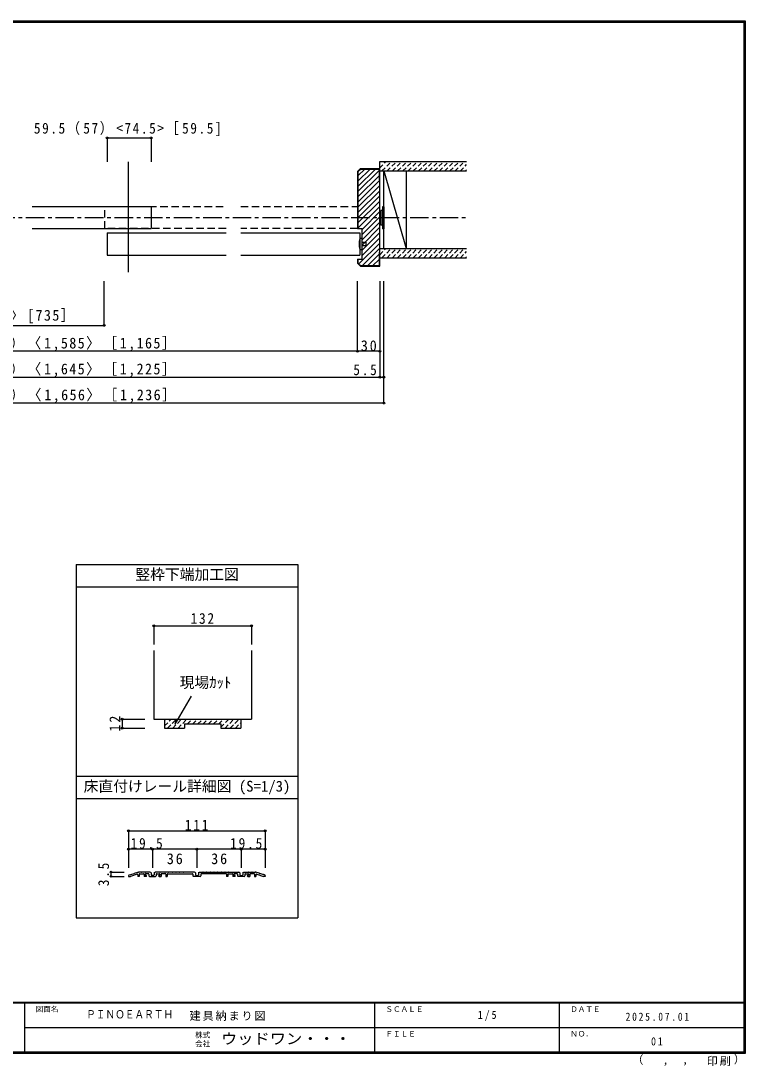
# Model space of a CAD drawing. Units: millimetres at full size, sheet at 1:5, with parts at other scales. Extents: x -973 to 977, y -718 to 696.
# Drawn here: x -3 to 977, y -718 to 696 of the extents above; entities that cross this region are included whole.
import ezdxf
from ezdxf.enums import TextEntityAlignment as Align

# ---------------------------------------------------------------- set-up
doc = ezdxf.new("R2010")
doc.units = ezdxf.units.MM
doc.header["$LTSCALE"] = 5
doc.header["$PDMODE"] = 32
doc.header["$PDSIZE"] = 2.5
for name, pattern in [('CHAIN1', [8, 5, -1, 1, -1]), ('DASHED1', [1.8, 1.2, -0.6]), ('DASHED2', [3, 2, -1])]:
    doc.linetypes.add(name, pattern=pattern)
for name, color, linetype in [('0-1_通り芯', 4, 'CHAIN1'), ('0-3_仕上げ', 2, 'Continuous'), ('0-4_枠', 3, 'Continuous'), ('0-6_扉', 6, 'Continuous'), ('0-7_金物', 7, 'Continuous'), ('0-A_文字', 7, 'Continuous'), ('0-B_寸法', 7, 'Continuous'), ('0-C_ハッチ', 4, 'DASHED1'), ('2-4_枠', 3, 'Continuous'), ('2-B_ﾊｯﾁ', 7, 'Continuous'), ('F-0_補助線', 7, 'Continuous'), ('F-1_枠', 6, 'Continuous'), ('F-A_文字', 7, 'Continuous')]:
    doc.layers.add(name, color=color, linetype=linetype)
doc.styles.add('ＭＳ ゴシック', font='')
doc.styles.get('ＭＳ ゴシック').set_extended_font_data('MS Gothic')

msp = doc.modelspace()

# ---------------------------------------------------------------- linework, layer by layer
at = {"layer": '0-1_通り芯'}
msp.add_line((-596.538, 430), (599.844, 430), dxfattribs=at)
at = {"layer": '0-3_仕上げ'}
for p, q in [((482.344, 505.5), (599.844, 505.5)), ((482.344, 493), (599.844, 493)), ((482.344, 388), (599.844, 388)), ((482.344, 375.5), (599.844, 375.5))]:
    msp.add_line(p, q, dxfattribs=at)
at = {"layer": '0-3_仕上げ', "color": 7}
msp.add_line((517.844, 493), (517.844, 388), dxfattribs=at)
at = {"layer": '0-4_枠'}
for p, q in [((142.344, 356), (142.344, 505)), ((456.344, 496), (452.344, 492)), ((456.551, 495.5), (452.844, 491.793)), ((456.344, 496), (482.344, 496)), ((456.551, 495.5), (481.844, 495.5)), ((481.844, 481), (481.844, 495.5)), ((482.344, 364), (482.344, 505.5)), ((452.344, 492), (452.344, 414.5)), ((452.844, 491.793), (452.844, 414.5)), ((481.844, 481), (482.344, 481)), ((458.344, 414.5), (452.344, 414.5)), ((458.344, 373.5), (458.344, 414.5)), ((452.344, 373.5), (452.344, 368)), ((452.344, 373.5), (458.344, 373.5)), ((456.344, 364), (452.344, 368)), ((452.844, 373.5), (452.844, 368.207)), ((456.551, 364.5), (452.844, 368.207)), ((456.344, 364), (482.344, 364)), ((481.844, 364.5), (456.551, 364.5)), ((176.657, -155.676), (176.657, -248.679)), ((308.657, -155.676), (308.657, -248.679)), ((176.657, -248.679), (308.657, -248.679)), ((191.157, -248.679), (191.157, -260.679)), ((294.157, -248.679), (294.157, -260.679)), ((191.157, -260.679), (218.157, -260.679)), ((218.157, -254.979), (267.157, -254.979)), ((218.157, -254.979), (218.157, -260.679))]:
    msp.add_line(p, q, dxfattribs=at)
at = {"layer": '0-4_枠', "color": 4}
for p, q in [((176.657, -122.375), (308.657, -122.375)), ((176.657, -122.375), (176.657, -147.635)), ((308.657, -122.375), (308.657, -147.635))]:
    msp.add_line(p, q, dxfattribs=at)
at = {"layer": '0-4_枠'}
for points in [[(481.844, 364.5), (481.844, 383), (482.344, 383)], [(267.157, -254.979), (267.157, -260.679), (294.157, -260.679)]]:
    msp.add_lwpolyline(points, dxfattribs=at)
at = {"layer": '0-4_枠', "color": 7}
for p in [(176.657, -122.375), (308.657, -122.375)]:
    msp.add_point(p, dxfattribs=at)
at = {"layer": '0-6_扉'}
for p, q in [((11.844, 445), (172.844, 445)), ((172.844, 445), (172.844, 415)), ((11.844, 415), (172.844, 415)), ((113.344, 409), (113.344, 379)), ((113.344, 409), (274.344, 409)), ((113.344, 379), (274.344, 379)), ((294.344, 379), (455.344, 379))]:
    msp.add_line(p, q, dxfattribs=at)
at = {"layer": '0-6_扉', "color": 2, "linetype": 'DASHED2'}
for p, q in [((110.344, 415), (110.344, 445)), ((110.344, 445), (274.344, 445)), ((294.344, 445), (452.344, 445)), ((452.344, 445), (452.344, 415)), ((274.344, 415), (110.344, 415)), ((452.344, 415), (294.344, 415))]:
    msp.add_line(p, q, dxfattribs=at)
at = {"layer": '0-6_扉'}
msp.add_lwpolyline([(294.344, 409), (455.344, 409), (455.344, 379)], dxfattribs=at)
at = {"layer": '0-7_金物'}
for p, q in [((482.344, 421), (482.344, 439)), ((483.844, 438.5), (482.344, 438.5)), ((483.844, 439.5), (483.844, 419.5)), ((485.844, 439.5), (483.844, 439.5)), ((487.844, 444.5), (485.844, 444.5)), ((485.844, 444.5), (485.844, 414.5)), ((487.844, 444.5), (487.844, 414.5)), ((482.344, 420.5), (483.844, 420.5)), ((485.844, 419.5), (483.844, 419.5)), ((487.844, 414.5), (485.844, 414.5)), ((458.344, 401.5), (455.344, 401.5)), ((458.344, 386.5), (458.344, 401.5)), ((458.344, 396.5), (463.344, 396.5)), ((463.344, 396.5), (463.344, 391.5)), ((455.344, 386.5), (458.344, 386.5)), ((463.344, 391.5), (458.344, 391.5))]:
    msp.add_line(p, q, dxfattribs=at)
msp.add_arc((482.969, 394), 28.625, 164.81071, 195.18929, dxfattribs=at)
at = {"layer": '0-A_文字'}
for p, q in [((487.844, 388), (487.844, 493)), ((487.844, 493), (517.844, 388)), ((205.672, -255.348), (227.531, -217.488)), ((205.672, -255.348), (207.339, -249.098))]:
    msp.add_line(p, q, dxfattribs=at)
at = {"layer": '0-A_文字', "color": 3}
for p, q in [((71.653, -39.5), (71.653, -517.5)), ((71.653, -39.5), (371.653, -39.5)), ((371.653, -39.5), (371.653, -517.5)), ((71.653, -69.5), (371.653, -69.5)), ((371.653, -326.007), (71.653, -326.007)), ((71.653, -356.026), (371.653, -356.026)), ((71.653, -517.5), (371.653, -517.5))]:
    msp.add_line(p, q, dxfattribs=at)
at = {"layer": '0-B_寸法', "color": 4}
for p, q in [((113.344, 537.5), (172.844, 537.5)), ((113.344, 537.5), (113.344, 505)), ((172.844, 537.5), (172.844, 505)), ((109.344, 284), (109.344, 344)), ((452.344, 249), (452.344, 344)), ((482.344, 344), (482.344, 214)), ((487.844, 179), (487.844, 344)), ((-448.656, 284), (109.344, 284)), ((482.344, 249), (-478.656, 249)), ((-478.656, 214), (482.344, 214)), ((482.344, 214), (487.844, 214)), ((487.844, 179), (-484.156, 179)), ((133.698, -248.679), (164.657, -248.679))]:
    msp.add_line(p, q, dxfattribs=at)
msp.add_lwpolyline([(133.698, -248.679), (133.698, -260.679), (164.657, -260.679)], dxfattribs=at)
at = {"layer": '0-B_寸法'}
for p in [(113.344, 537.5), (172.844, 537.5), (109.344, 284), (452.344, 249), (482.344, 249), (482.344, 214), (487.844, 214), (487.844, 179), (133.698, -248.679), (133.698, -260.679)]:
    msp.add_point(p, dxfattribs=at)
at = {"layer": '0-C_ハッチ', "linetype": 'Continuous'}
for p, q in [((476.342, 495.5), (452.844, 472.002)), ((469.271, 495.5), (452.844, 479.073)), ((462.2, 495.5), (452.844, 486.144)), ((481.844, 493.931), (452.844, 464.931)), ((481.844, 486.86), (452.844, 457.86)), ((482.344, 480.289), (452.844, 450.789)), ((482.344, 473.218), (452.844, 443.718)), ((482.344, 466.147), (452.844, 436.646)), ((482.344, 459.075), (452.844, 429.575)), ((482.344, 452.004), (452.844, 422.504)), ((482.344, 444.933), (452.844, 415.433)), ((482.344, 437.862), (458.344, 413.862)), ((482.344, 430.791), (458.344, 406.791)), ((482.344, 423.72), (458.344, 399.72)), ((482.344, 416.649), (458.344, 392.649)), ((482.344, 409.578), (458.344, 385.578)), ((482.344, 402.507), (458.344, 378.507)), ((482.344, 395.436), (453.98, 367.071)), ((482.344, 388.365), (458.479, 364.5)), ((481.844, 380.794), (465.551, 364.5)), ((481.844, 373.723), (472.622, 364.5))]:
    msp.add_line(p, q, dxfattribs=at)
at = {"layer": '0-C_ハッチ'}
for p, q in [((482.344, 497.11), (490.734, 505.5)), ((485.305, 493), (497.805, 505.5)), ((492.376, 493), (504.876, 505.5)), ((499.447, 493), (511.947, 505.5)), ((506.518, 493), (519.018, 505.5)), ((513.59, 493), (526.09, 505.5)), ((520.661, 493), (533.161, 505.5)), ((527.732, 493), (540.232, 505.5)), ((534.803, 493), (547.303, 505.5)), ((541.874, 493), (554.374, 505.5)), ((548.945, 493), (561.445, 505.5)), ((556.016, 493), (568.516, 505.5)), ((563.087, 493), (575.587, 505.5)), ((570.158, 493), (582.658, 505.5)), ((577.229, 493), (589.729, 505.5)), ((584.3, 493), (596.8, 505.5)), ((591.371, 493), (599.844, 501.473)), ((598.442, 493), (599.844, 494.402)), ((482.344, 379.61), (490.734, 388)), ((485.305, 375.5), (497.805, 388)), ((492.376, 375.5), (504.876, 388)), ((499.447, 375.5), (511.947, 388)), ((506.518, 375.5), (519.018, 388)), ((513.59, 375.5), (526.09, 388)), ((520.661, 375.5), (533.161, 388)), ((527.732, 375.5), (540.232, 388)), ((534.803, 375.5), (547.303, 388)), ((541.874, 375.5), (554.374, 388)), ((548.945, 375.5), (561.445, 388)), ((556.016, 375.5), (568.516, 388)), ((563.087, 375.5), (575.587, 388)), ((570.158, 375.5), (582.658, 388)), ((577.229, 375.5), (589.729, 388)), ((584.3, 375.5), (596.8, 388)), ((591.371, 375.5), (599.844, 383.973)), ((598.442, 375.5), (599.844, 376.902)), ((191.157, -250.584), (193.063, -248.679)), ((191.157, -257.656), (200.134, -248.679)), ((195.205, -260.679), (207.205, -248.679)), ((202.276, -260.679), (214.276, -248.679)), ((209.347, -260.679), (221.347, -248.679)), ((222.118, -254.979), (228.418, -248.679)), ((229.189, -254.979), (235.489, -248.679)), ((236.26, -254.979), (242.56, -248.679)), ((243.331, -254.979), (249.631, -248.679)), ((250.402, -254.979), (256.702, -248.679)), ((257.473, -254.979), (263.773, -248.679)), ((264.544, -254.979), (270.844, -248.679)), ((267.157, -259.437), (277.915, -248.679)), ((272.986, -260.679), (284.986, -248.679)), ((280.057, -260.679), (292.057, -248.679)), ((287.129, -260.679), (294.157, -253.65))]:
    msp.add_line(p, q, dxfattribs=at)
at = {"layer": '2-4_枠'}
for p, q in [((142.367, -460.362), (142.367, -461.168)), ((142.367, -461.168), (144.867, -461.168)), ((143.19, -459.248), (144.9, -458.72)), ((153.955, -458.363), (144.867, -461.168)), ((145.076, -458.896), (144.9, -458.72)), ((145.076, -458.896), (145.409, -458.563)), ((145.409, -458.563), (149.9, -457.177)), ((150.076, -457.353), (149.9, -457.177)), ((150.076, -457.353), (150.409, -457.019)), ((150.409, -457.019), (154.9, -455.634)), ((155.076, -455.81), (154.9, -455.634)), ((155.034, -459.16), (155.034, -461.168)), ((156.701, -461.168), (155.034, -461.168)), ((155.076, -455.81), (155.409, -455.476)), ((155.409, -455.476), (155.867, -455.335)), ((159.742, -455.335), (155.867, -455.335)), ((156.701, -458.335), (156.701, -461.168)), ((157.367, -457.668), (162.701, -457.668)), ((160.076, -455.668), (159.742, -455.335)), ((160.076, -455.668), (160.409, -455.335)), ((164.742, -455.335), (160.409, -455.335)), ((163.367, -458.335), (163.367, -461.168)), ((166.034, -461.168), (163.367, -461.168)), ((165.076, -455.668), (164.742, -455.335)), ((165.034, -458.335), (165.034, -459.835)), ((166.034, -459.835), (165.034, -459.835)), ((165.076, -455.668), (165.409, -455.335)), ((171.424, -455.335), (165.409, -455.335)), ((169.284, -457.668), (165.701, -457.668)), ((169.951, -458.335), (169.951, -460.335)), ((170.784, -461.168), (178.951, -461.168)), ((172.617, -456.024), (171.424, -455.335)), ((172.867, -456.457), (172.867, -459.001)), ((176.034, -459.835), (173.701, -459.835)), ((176.867, -456.457), (176.867, -459.001)), ((177.117, -456.024), (178.311, -455.335)), ((184.326, -455.335), (178.311, -455.335)), ((179.784, -458.335), (179.784, -460.335)), ((180.451, -457.668), (184.034, -457.668)), ((183.701, -459.835), (184.701, -459.835)), ((183.701, -461.168), (186.367, -461.168)), ((184.659, -455.668), (184.326, -455.335)), ((184.659, -455.668), (184.992, -455.335)), ((184.701, -458.335), (184.701, -459.835)), ((191.201, -455.335), (184.992, -455.335)), ((186.367, -458.335), (186.367, -461.168)), ((192.367, -457.668), (187.034, -457.668)), ((191.534, -455.668), (191.201, -455.335)), ((191.534, -455.668), (191.867, -455.335)), ((196.201, -455.335), (191.867, -455.335)), ((193.034, -458.335), (193.034, -461.168)), ((193.034, -461.168), (194.701, -461.168)), ((194.701, -458.335), (194.701, -461.168)), ((195.367, -457.668), (228.784, -457.668)), ((196.534, -455.668), (196.201, -455.335)), ((196.534, -455.668), (196.867, -455.335)), ((201.201, -455.335), (196.867, -455.335)), ((201.534, -455.668), (201.201, -455.335)), ((201.534, -455.668), (201.867, -455.335)), ((206.201, -455.335), (201.867, -455.335)), ((206.534, -455.668), (206.201, -455.335)), ((206.534, -455.668), (206.867, -455.335)), ((211.201, -455.335), (206.867, -455.335)), ((211.534, -455.668), (211.201, -455.335)), ((211.534, -455.668), (211.867, -455.335)), ((216.201, -455.335), (211.867, -455.335)), ((216.534, -455.668), (216.201, -455.335)), ((216.534, -455.668), (216.867, -455.335)), ((221.201, -455.335), (216.867, -455.335)), ((221.534, -455.668), (221.201, -455.335)), ((221.534, -455.668), (221.867, -455.335)), ((226.201, -455.335), (221.867, -455.335)), ((226.534, -455.668), (226.201, -455.335)), ((226.534, -455.668), (226.867, -455.335)), ((231.424, -455.335), (226.867, -455.335)), ((229.451, -458.335), (229.451, -460.335)), ((239.451, -461.168), (230.284, -461.168)), ((232.617, -456.024), (231.424, -455.335)), ((232.867, -456.457), (232.867, -459.001)), ((233.701, -459.835), (236.034, -459.835)), ((236.867, -456.457), (236.867, -459.001)), ((237.117, -456.024), (238.311, -455.335)), ((238.311, -455.335), (242.867, -455.335)), ((240.284, -458.335), (240.284, -460.335)), ((274.367, -457.668), (240.951, -457.668)), ((243.201, -455.668), (242.867, -455.335)), ((243.201, -455.668), (243.534, -455.335)), ((243.534, -455.335), (247.867, -455.335)), ((248.201, -455.668), (247.867, -455.335)), ((248.201, -455.668), (248.534, -455.335)), ((248.534, -455.335), (252.867, -455.335)), ((253.201, -455.668), (252.867, -455.335)), ((253.201, -455.668), (253.534, -455.335)), ((253.534, -455.335), (257.867, -455.335)), ((258.201, -455.668), (257.867, -455.335)), ((258.201, -455.668), (258.534, -455.335)), ((258.534, -455.335), (262.867, -455.335)), ((263.201, -455.668), (262.867, -455.335)), ((263.201, -455.668), (263.534, -455.335)), ((263.534, -455.335), (267.867, -455.335)), ((268.201, -455.668), (267.867, -455.335)), ((268.201, -455.668), (268.534, -455.335)), ((268.534, -455.335), (272.867, -455.335)), ((273.201, -455.668), (272.867, -455.335)), ((273.201, -455.668), (273.534, -455.335)), ((273.534, -455.335), (277.867, -455.335)), ((275.034, -458.335), (275.034, -461.168)), ((276.701, -461.168), (275.034, -461.168)), ((276.701, -458.335), (276.701, -461.168)), ((277.367, -457.668), (282.701, -457.668)), ((278.201, -455.668), (277.867, -455.335)), ((278.201, -455.668), (278.534, -455.335)), ((278.534, -455.335), (284.742, -455.335)), ((283.367, -458.335), (283.367, -461.168)), ((286.034, -461.168), (283.367, -461.168)), ((285.076, -455.668), (284.742, -455.335)), ((285.034, -458.335), (285.034, -459.835)), ((286.034, -459.835), (285.034, -459.835)), ((285.076, -455.668), (285.409, -455.335)), ((285.409, -455.335), (291.424, -455.335)), ((289.284, -457.668), (285.701, -457.668)), ((289.951, -458.335), (289.951, -460.335)), ((298.951, -461.168), (290.784, -461.168)), ((292.617, -456.024), (291.424, -455.335)), ((292.867, -456.457), (292.867, -459.001)), ((293.701, -459.835), (296.034, -459.835)), ((296.867, -456.457), (296.867, -459.001)), ((297.117, -456.024), (298.311, -455.335)), ((298.311, -455.335), (304.326, -455.335)), ((299.784, -458.335), (299.784, -460.335)), ((300.451, -457.668), (304.034, -457.668)), ((303.701, -459.835), (304.701, -459.835)), ((303.701, -461.168), (306.367, -461.168)), ((304.659, -455.668), (304.326, -455.335)), ((304.659, -455.668), (304.992, -455.335)), ((304.701, -458.335), (304.701, -459.835)), ((304.992, -455.335), (309.326, -455.335)), ((306.367, -458.335), (306.367, -461.168)), ((312.367, -457.668), (307.034, -457.668)), ((309.659, -455.668), (309.326, -455.335)), ((309.659, -455.668), (309.992, -455.335)), ((309.992, -455.335), (313.867, -455.335)), ((313.034, -458.335), (313.034, -461.168)), ((313.034, -461.168), (314.701, -461.168)), ((314.326, -455.476), (313.867, -455.335)), ((314.659, -455.81), (314.326, -455.476)), ((314.659, -455.81), (314.835, -455.634)), ((314.701, -459.16), (314.701, -461.168)), ((319.326, -457.019), (314.835, -455.634)), ((315.78, -458.363), (324.867, -461.168)), ((319.659, -457.353), (319.326, -457.019)), ((319.659, -457.353), (319.835, -457.177)), ((324.326, -458.563), (319.835, -457.177)), ((324.659, -458.896), (324.326, -458.563)), ((324.659, -458.896), (324.835, -458.72)), ((326.545, -459.248), (324.835, -458.72)), ((327.367, -461.168), (324.867, -461.168)), ((327.367, -460.362), (327.367, -461.168))]:
    msp.add_line(p, q, dxfattribs=at)
for centre, radius, start, end in [((143.534, -460.362), 1.167, 107.15242, 180), ((154.201, -459.16), 0.833, 0, 107.15242), ((157.367, -458.335), 0.667, 90, 180), ((162.701, -458.335), 0.667, 0, 90), ((165.701, -458.335), 0.667, 90, 180), ((166.034, -460.501), 0.667, 0, 90), ((166.034, -460.501), 0.667, 270, 0), ((169.284, -458.335), 0.667, 0, 90), ((170.784, -460.335), 0.833, 180, 270), ((172.367, -456.457), 0.5, 0, 60), ((173.701, -459.001), 0.833, 180, 270), ((176.034, -459.001), 0.833, 270, 0), ((177.367, -456.457), 0.5, 120, 180), ((178.951, -460.335), 0.833, 270, 0), ((180.451, -458.335), 0.667, 90, 180), ((183.701, -460.501), 0.667, 90, 180), ((183.701, -460.501), 0.667, 180, 270), ((184.034, -458.335), 0.667, 0, 90), ((187.034, -458.335), 0.667, 90, 180), ((192.367, -458.335), 0.667, 0, 90), ((195.367, -458.335), 0.667, 90, 180), ((228.784, -458.335), 0.667, 0, 90), ((230.284, -460.335), 0.833, 180, 270), ((232.367, -456.457), 0.5, 0, 60), ((233.701, -459.001), 0.833, 180, 270), ((236.034, -459.001), 0.833, 270, 0), ((237.367, -456.457), 0.5, 120, 180), ((239.451, -460.335), 0.833, 270, 0), ((240.951, -458.335), 0.667, 90, 180), ((274.367, -458.335), 0.667, 0, 90), ((277.367, -458.335), 0.667, 90, 180), ((282.701, -458.335), 0.667, 0, 90), ((285.701, -458.335), 0.667, 90, 180), ((286.034, -460.501), 0.667, 0, 90), ((286.034, -460.501), 0.667, 270, 0), ((289.284, -458.335), 0.667, 0, 90), ((290.784, -460.335), 0.833, 180, 270), ((292.367, -456.457), 0.5, 0, 60), ((293.701, -459.001), 0.833, 180, 270), ((296.034, -459.001), 0.833, 270, 0), ((297.367, -456.457), 0.5, 120, 180), ((298.951, -460.335), 0.833, 270, 0), ((300.451, -458.335), 0.667, 90, 180), ((303.701, -460.501), 0.667, 90, 180), ((303.701, -460.501), 0.667, 180, 270), ((304.034, -458.335), 0.667, 0, 90), ((307.034, -458.335), 0.667, 90, 180), ((312.367, -458.335), 0.667, 0, 90), ((315.534, -459.16), 0.833, 72.84758, 180), ((326.201, -460.362), 1.167, 0, 72.84758)]:
    msp.add_arc(centre, radius, start, end, dxfattribs=at)
at = {"layer": '2-B_ﾊｯﾁ', "color": 4}
for p, q in [((142.367, -399.501), (142.367, -449.501)), ((142.367, -399.501), (327.367, -399.501)), ((327.367, -399.501), (327.367, -449.501)), ((174.867, -424.501), (142.367, -424.501)), ((234.867, -424.501), (174.867, -424.501)), ((174.867, -424.501), (174.867, -449.501)), ((294.867, -424.501), (234.867, -424.501)), ((234.867, -424.501), (234.867, -449.501)), ((327.367, -424.501), (294.867, -424.501)), ((294.867, -424.501), (294.867, -449.501)), ((118.671, -461.168), (118.671, -455.335)), ((118.671, -455.335), (136.534, -455.335)), ((118.671, -461.168), (136.534, -461.168))]:
    msp.add_line(p, q, dxfattribs=at)
at = {"layer": '2-B_ﾊｯﾁ'}
for p in [(142.367, -399.501), (327.367, -399.501), (142.367, -424.501), (174.867, -424.501), (234.867, -424.501), (294.867, -424.501), (327.367, -424.501), (118.671, -455.335), (118.671, -461.168)]:
    msp.add_point(p, dxfattribs=at)
at = {"layer": 'F-1_枠'}
for p, q in [((-973.347, 695.833), (976.653, 695.833)), ((-973.347, 695), (976.653, 695)), ((-973.347, 694.167), (976.653, 694.167)), ((974.986, 695.833), (974.986, -700.833)), ((975.82, 695.833), (975.82, -700.833)), ((976.653, 695.833), (976.653, -700.833)), ((976.653, -631.667), (-973.347, -631.667)), ((976.653, -632.5), (-973.347, -632.5)), ((1.653, -632.5), (1.653, -699.167)), ((474.986, -632.5), (474.986, -699.167)), ((724.986, -632.5), (724.986, -699.167)), ((1.653, -665.833), (974.986, -665.834)), ((976.653, -699.167), (-973.347, -699.167)), ((976.653, -700), (-973.347, -700)), ((976.653, -700.833), (-973.347, -700.833))]:
    msp.add_line(p, q, dxfattribs=at)

# ---------------------------------------------------------------- texts
at = {"layer": '0-4_枠', "color": 7, "insert": (226.407, -119.875), "char_height": 14.66, "attachment_point": 7, "style": 'ＭＳ ゴシック'}
msp.add_mtext('\\T1.27;\\W0.9;132', dxfattribs=at)
at = {"layer": '0-A_文字', "style": 'ＭＳ ゴシック'}
for s, p in [('竪枠下端加工図', (151.653, -64.5)), ('現場ｶｯﾄ', (211.551, -210.64)), ('床直付けレール詳細図 (S=1/3)', (81.653, -351.016))]:
    msp.add_text(s, height=14.66, dxfattribs=at).set_placement(p, align=Align.BOTTOM_LEFT)
at = {"layer": '0-B_寸法', "char_height": 14.66, "attachment_point": 7, "style": 'ＭＳ ゴシック'}
for s, insert in [('\\T1.24;\\W0.9;59.5（57）<74.5>［59.5]', (14.344, 540)), ('\\T1.2;\\W0.95;有効開口寸法＝1,571（1,040)〈1,005〉[735］', (-404.656, 286.5)), ('\\T1.2;\\W0.95;枠内＝2,419（1,620）〈1,585〉［1,165］', (-222.321, 249)), ('\\T1.27;\\W0.95;30', (456.719, 249)), ('\\T1.2;\\W0.95;枠外＝2,479（1,680）〈1,645〉［1,225］', (-222.321, 214)), ('\\T1.27;\\W0.9;5.5', (446.515, 216.5)), ('\\T1.2;\\W0.95;ＲＯＷ＝2,490（1,691）〈1,656〉［1,236］', (-244.821, 179))]:
    msp.add_mtext(s, dxfattribs=dict(at, insert=insert))
at = {"layer": '0-B_寸法', "insert": (131.198, -265.304), "char_height": 14.66, "attachment_point": 7, "rotation": 90, "style": 'ＭＳ ゴシック'}
msp.add_mtext('\\T1.27;\\W0.95;12', dxfattribs=at)
at = {"layer": '2-B_ﾊｯﾁ', "char_height": 14.66, "attachment_point": 7, "style": 'ＭＳ ゴシック'}
for s, insert in [('\\T1.27;\\W0.9;111', (218.617, -399.085)), ('\\T1.28;\\W0.9;19.5', (145.186, -424.085)), ('\\T1.28;\\W0.9;19.5', (279.883, -424.085)), ('\\T1.27;\\W0.95;36', (194.242, -444.918)), ('\\T1.27;\\W0.95;36', (254.242, -444.918))]:
    msp.add_mtext(s, dxfattribs=dict(at, insert=insert))
at = {"layer": '2-B_ﾊｯﾁ', "insert": (116.171, -474.501), "char_height": 14.66, "attachment_point": 7, "rotation": 90, "style": 'ＭＳ ゴシック'}
msp.add_mtext('\\T1.27;\\W0.9;3.5', dxfattribs=at)
at = {"layer": 'F-0_補助線', "style": 'ＭＳ ゴシック', "width": 0.85}
msp.add_text('ＰＩＮＯＥＡＲＴＨ', height=11, dxfattribs=at).set_placement((84.986, -656.667), align=Align.BOTTOM_LEFT)
at = {"layer": 'F-0_補助線', "insert": (224.986, -656.667), "char_height": 11, "attachment_point": 7, "style": 'ＭＳ ゴシック'}
msp.add_mtext('\\T1.17;建具納まり図', dxfattribs=at)
at = {"layer": 'F-A_文字', "style": 'ＭＳ ゴシック'}
for s, height, p in [('図面名', 7.331, (16.653, -646.667)), ('ＳＣＡＬＥ', 7.331, (489.986, -646.667)), ('ＤＡＴＥ', 7.331, (739.986, -646.667)), ('株式', 7.331, (232.486, -681.5)), ('ＦＩＬＥ', 7.331, (489.986, -680)), ('ＮＯ．', 7.331, (739.986, -680.001)), ('会社', 7.331, (232.486, -693.5)), ('（', 11, (823.992, -718.052)), ('）', 11, (961.387, -717.355)), (',', 11, (865.199, -718.052)), (',', 11, (891.686, -717.588))]:
    msp.add_text(s, height=height, dxfattribs=at).set_placement(p, align=Align.BOTTOM_LEFT)
at = {"layer": 'F-A_文字', "style": 'ＭＳ ゴシック', "width": 1.1}
msp.add_text('ウッドワン・・・', height=14.66, dxfattribs=at).set_placement((267.486, -692.5), align=Align.BOTTOM_LEFT)
at = {"layer": 'F-A_文字', "char_height": 11, "attachment_point": 7, "style": 'ＭＳ ゴシック'}
for s, insert in [('\\T1.38;\\W0.9;1/5', (614.986, -656.667)), ('\\T1.39;\\W0.85;2025.07.01', (814.986, -656.667)), ('\\T1.36;\\W0.9;01', (849.361, -690.001)), ('\\T1.17;印刷', (924.678, -717.82))]:
    msp.add_mtext(s, dxfattribs=dict(at, insert=insert))

doc.saveas('drawing.dxf')
